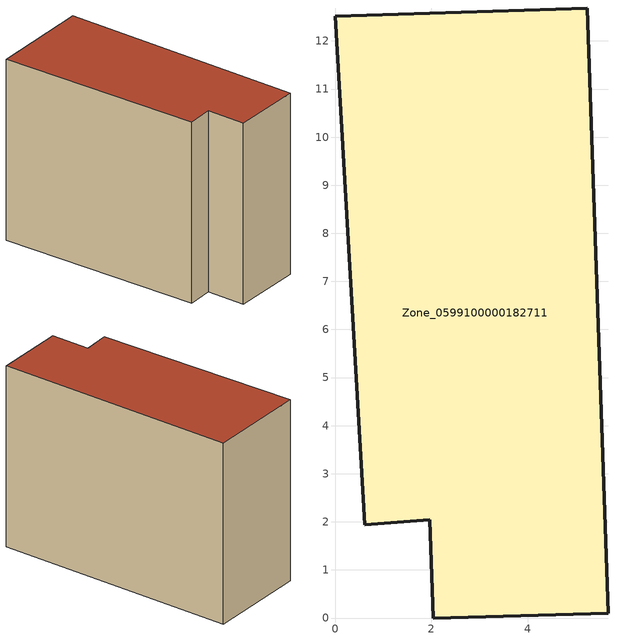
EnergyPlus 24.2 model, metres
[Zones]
Zone_0599100000182711
 floor ground (C_G): 1.97,2.04 0.61,1.94 0,12.51 5.24,12.69 5.68,0.1 2.04,0 z0
 wall outside (C_F): 5.24,12.69 0,12.51 0.61,1.94 1.97,2.04 2.04,0 5.68,0.1 5.24,12.69 z0:9.65
 roof outside (C_R): 2.04,0 5.68,0.1 5.24,12.69 0,12.51 0.61,1.94 1.97,2.04 z9.65
[BUILDING]
Pand.0599100000182711: North Axis=0; Terrain=City; Loads Convergence Tolerance Value=0.04; Temperature Convergence Tolerance Value=0.4; Solar Distribution=FullExterior; Maximum Number of Warmup Days=25; Minimum Number of Warmup Days=1
[Site:Location]
Rotterdam.The.Hague.AP_ZH_NLD Design_Conditions: Latitude=51.96; Longitude=4.45; Time Zone=1; Elevation=-4.5
[SITE:GROUNDTEMPERATURE:BUILDINGSURFACE]
18, 18, 18, 18, 18, 18, 18, 18, 18, 18, 18, 18
[MATERIAL] Thermal Absorptance=0.9; Solar Absorptance=0.7; Visible Absorptance=0.7
Name | Roughness | Thickness | Conductivity | Density | Specific Heat
G.TI.1946 | MediumSmooth | 0.15 | 1 | 540 | 1210
F.TI.1946 | Rough | 0.3 | 0.857143 | 1920 | 840
R.TI.1946 | MediumRough | 0.2 | 0.1 | 1500 | 1000
[CONSTRUCTION]
C_G: G.TI.1946
C_F: F.TI.1946
C_R: R.TI.1946
[ZONE]
Zone_0599100000182711: Type=1; Multiplier=1; Ceiling Height=Autocalculate; Volume=Autocalculate; Floor Area=autocalculate; Part of Total Floor Area=Yes
[ZONEINFILTRATION:DESIGNFLOWRATE]
Infil_Zone_0599100000182711: Zone or ZoneList or Space or SpaceList=Zone_0599100000182711; Schedule=AlwaysOn; Design Flow Rate Calculation Method=Flow/Area; Flow Rate per Floor Area=0.003; Constant Term Coefficient=1; Temperature Term Coefficient=0; Velocity Term Coefficient=0; Velocity Squared Term Coefficient=0
[HVACTEMPLATE:ZONE:IDEALLOADSAIRSYSTEM]
Zone_0599100000182711: Maximum Heating Supply Air Temperature=50; Minimum Cooling Supply Air Temperature=13; Maximum Heating Supply Air Humidity Ratio=0.0156; Minimum Cooling Supply Air Humidity Ratio=0.0077; Heating Limit=NoLimit; Cooling Limit=NoLimit; Dehumidification Control Type=ConstantSensibleHeatRatio; Cooling Sensible Heat Ratio=0.7; Dehumidification Setpoint=60; Humidification Control Type=None; Humidification Setpoint=30; Outdoor Air Method=None; Outdoor Air Flow Rate per Person=0.00944; Outdoor Air Flow Rate per Zone Floor Area=0; Outdoor Air Flow Rate per Zone=0; Demand Controlled Ventilation Type=None; Outdoor Air Economizer Type=NoEconomizer; Heat Recovery Type=None; Sensible Heat Recovery Effectiveness=0.7; Latent Heat Recovery Effectiveness=0.65
[ZONECONTROL:THERMOSTAT]
ThermostatControl_Zone_0599100000182711: Zone or ZoneList=Zone_0599100000182711; Control Type Schedule=DualSetpointControlType; Control 1=Thermostat_Zone_0599100000182711; Temperature Difference Between Cutout And Setpoint=0
[THERMOSTATSETPOINT:DUALSETPOINT]
Thermostat_Zone_0599100000182711: Heating Setpoint Temperature Schedule=HeatingSetpoint_Zone_0599100000182711; Cooling Setpoint Temperature Schedule=CoolingSetpoint_Zone_0599100000182711
[SCHEDULE:COMPACT]
HeatingSetpoint_Zone_0599100000182711: Through: 12/31, For: AllDays, Until: 24:00, 21
CoolingSetpoint_Zone_0599100000182711: Through: 12/31, For: AllDays, Until: 24:00, 24
DualSetpointControlType: Through: 12/31, For: AllDays, Until: 24:00, 4
AlwaysOn: Through: 12/31, For: AllDays, Until: 24:00, 1
